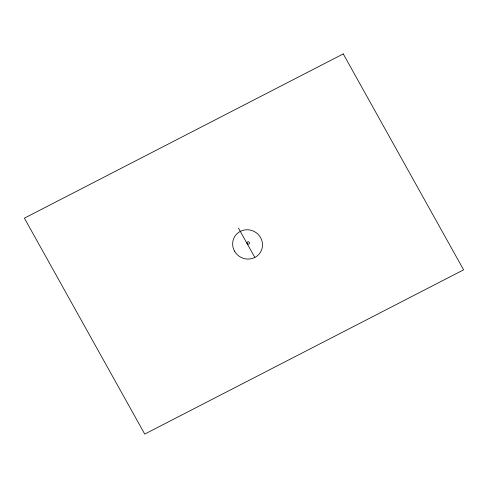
<?xml version="1.0" encoding="UTF-8"?>
<svg xmlns="http://www.w3.org/2000/svg" width="488" height="488" viewBox="0 0 488 488"><rect width="100%" height="100%" fill="white"/><g stroke="black" fill="none" stroke-linecap="round" stroke-linejoin="round"><path stroke-width="0.73" d="M254.846 257.45L238.461 228.091M343.259 53.918L24.4 218.16L144.741 434.082L463.6 269.84L343.259 53.918M234.527 251.137A15.067 14.53 29.9 0 0 260.397 252.345A15.067 14.53 29.9 0 0 247.819 229.769A15.067 14.53 29.9 0 0 234.527 251.137M247.19 243.524A1.226 1.183 29.9 0 0 249.301 243.622A1.226 1.183 29.9 0 0 248.27 241.78A1.226 1.183 29.9 0 0 247.19 243.524"/></g></svg>
